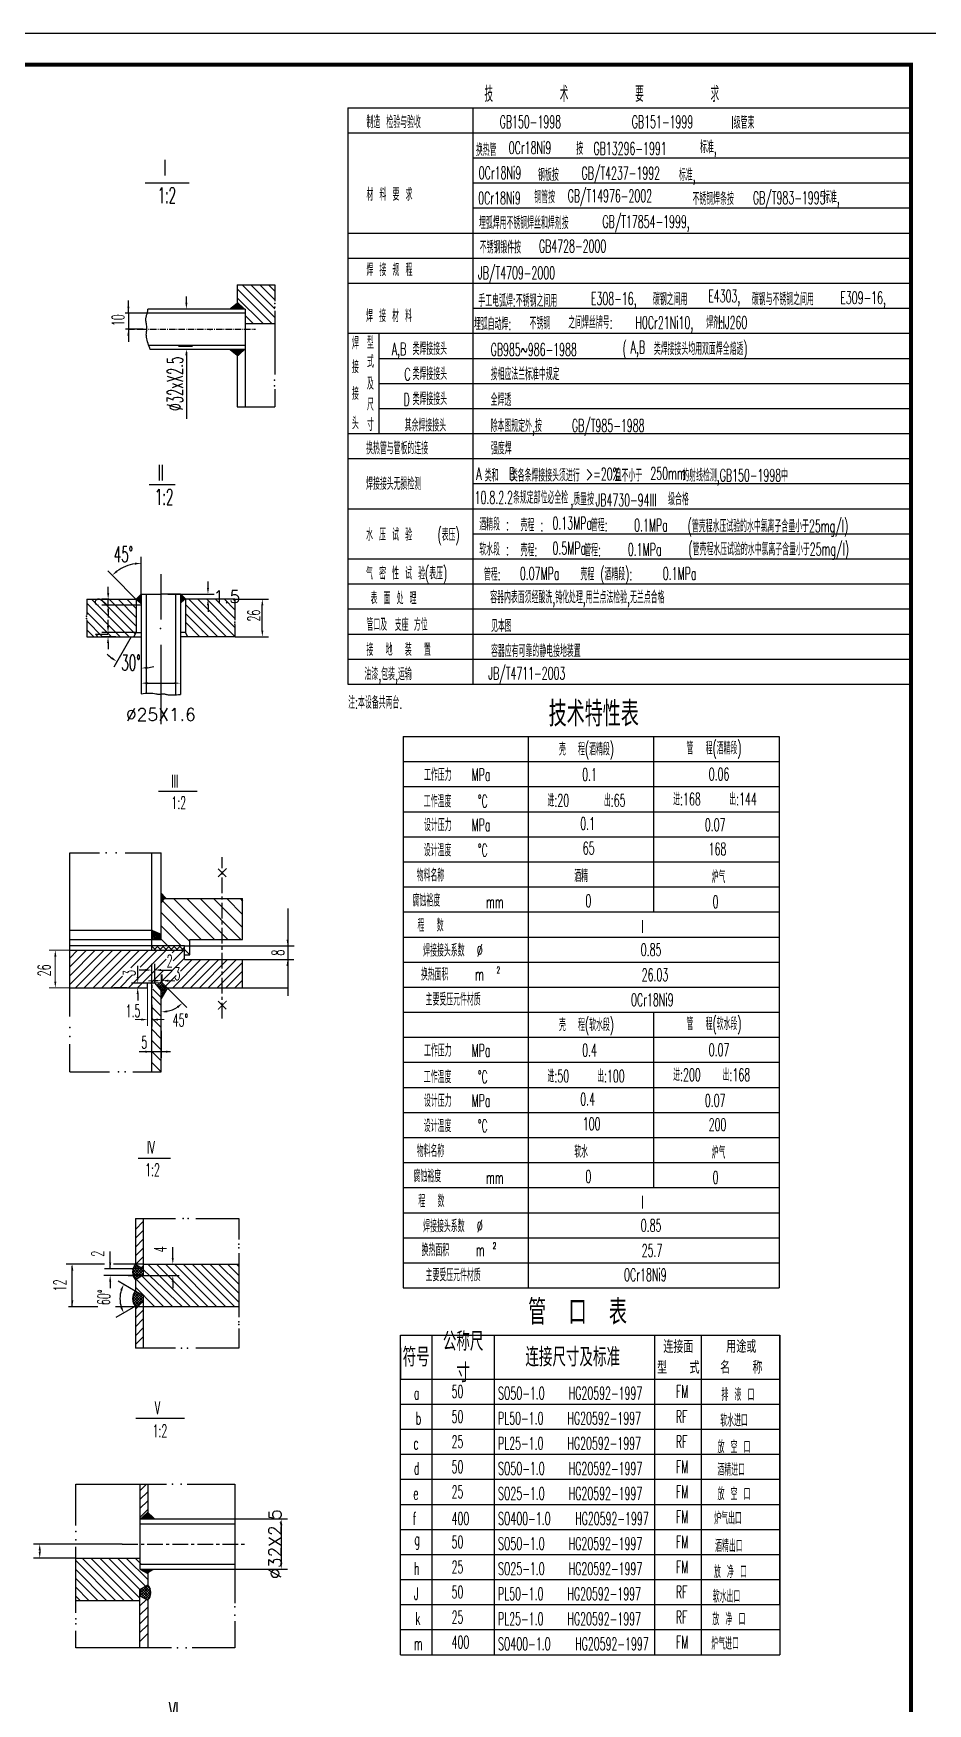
# Model space of a CAD drawing. Header units: millimetres. Extents: x 883 to 5635, y 546 to 4751.
# Drawn here: x 2401 to 3829, y 2085 to 4751 of the extents above; entities that cross this region are included whole.
import ezdxf
from ezdxf.enums import TextEntityAlignment as Align

# ---------------------------------------------------------------- set-up
doc = ezdxf.new("R2010")
doc.units = ezdxf.units.MM
for name, pattern in [('CENTER', [2, 1.25, -0.25, 0.25, -0.25]), ('CENTER1', [0.75, 0.5, -0.1, 0.05, -0.1]), ('DASHDOT-S', [14, 10, -2, 0, -2])]:
    doc.linetypes.add(name, pattern=pattern)
for name, color, linetype in [('1轮廓实线层', 1, 'Continuous'), ('2', 1, 'Continuous'), ('4', 3, 'CENTER'), ('6', 2, 'Continuous'), ('CDR_DIM', 7, 'Continuous'), ('CDR_DWG1', 1, 'Continuous'), ('CDR_TEXT', 7, 'Continuous')]:
    doc.layers.add(name, color=color, linetype=linetype)
doc.styles.get("Standard").update_dxf_attribs({"font": 'txt', "bigfont": 'gbcbig.shx'})

msp = doc.modelspace()

# ---------------------------------------------------------------- linework, layer by layer
at = {"color": 0}
for p, q in [((2903.2, 4632.2), (3803.3, 4632.2)), ((3103.2, 4632.2), (3103.2, 3712.2)), ((2903.2, 4592.2), (3803.3, 4592.2)), ((3103.2, 4552.2), (3803.3, 4552.2)), ((3103.2, 4512.2), (3803.3, 4512.2)), ((3103.2, 4472.2), (3803.3, 4472.2)), ((2903.2, 4432.2), (3803.3, 4432.2)), ((2903.2, 4392.2), (3803.3, 4392.2)), ((2787, 4297.3), (2734.5, 4349.8)), ((2787, 4311.4), (2748.7, 4349.8)), ((2787, 4325.5), (2762.8, 4349.8)), ((2787, 4339.7), (2776.9, 4349.8)), ((2903.2, 4352.2), (3803.3, 4352.2)), ((3103.2, 4352.2), (3803.3, 4352.2)), ((2782.3, 4287.9), (2727, 4343.2)), ((2768.2, 4287.9), (2727, 4329)), ((2752.1, 4287.9), (2739.5, 4300.4)), ((3103.2, 4312.2), (3803.3, 4312.2)), ((3103.2, 4312.2), (3803.3, 4312.2)), ((2903.2, 4272.2), (3803.3, 4272.2)), ((2903.2, 4272.2), (3803.3, 4272.2)), ((2903.2, 4272.2), (3803.3, 4272.2)), ((2903.2, 4272.2), (2953.2, 4272.2)), ((2953.2, 4272.2), (2953.2, 4112.2)), ((2953.2, 4232.2), (3803.3, 4232.2)), ((3103.2, 4232.2), (3803.3, 4232.2)), ((3103.2, 4232.2), (3803.3, 4232.2)), ((2953.2, 4192.2), (3803.3, 4192.2)), ((2953.2, 4152.2), (3803.3, 4152.2)), ((2903.2, 4112.2), (3803.3, 4112.2)), ((2903.2, 4072.2), (3803.3, 4072.2)), ((3103.2, 4032.2), (3803.3, 4032.2)), ((2903.2, 3992.2), (3803.3, 3992.2)), ((3103.2, 3952.2), (3803.3, 3952.2)), ((2903.2, 3912.2), (3803.3, 3912.2)), ((2903.2, 3872.2), (3803.3, 3872.2)), ((2540.1, 3787.8), (2486.5, 3841.4)), ((2554.3, 3787.8), (2494.3, 3847.8)), ((2564.4, 3791.8), (2508.4, 3847.8)), ((2565.7, 3804.7), (2522.5, 3847.8)), ((2565.7, 3818.8), (2536.7, 3847.8)), ((2565.7, 3833), (2550.8, 3847.8)), ((2565.7, 3847.1), (2565, 3847.8)), ((2695.7, 3787.8), (2644.2, 3839.3)), ((2709.8, 3787.8), (2649.8, 3847.8)), ((2723.3, 3788.5), (2664, 3847.8)), ((2723.3, 3802.6), (2678.1, 3847.8)), ((2723.3, 3816.8), (2692.2, 3847.8)), ((2723.3, 3830.9), (2706.4, 3847.8)), ((2723.3, 3845.1), (2720.5, 3847.8)), ((2526, 3787.8), (2486.5, 3827.3)), ((2511.8, 3787.8), (2486.5, 3813.1)), ((2681.5, 3787.8), (2644.2, 3825.2)), ((2903.2, 3832.2), (3803.3, 3832.2)), ((2903.2, 3832.2), (3803.3, 3832.2)), ((2497.7, 3787.8), (2486.5, 3799)), ((2667.4, 3787.8), (2644.2, 3811.1)), ((2903.2, 3792.2), (3803.3, 3792.2)), ((2903.2, 3752.2), (3803.3, 3752.2)), ((2903.2, 3712.2), (3803.3, 3712.2)), ((2605.3, 3368.7), (2669.2, 3304.9)), ((2625.2, 3370), (2690.4, 3304.9)), ((2646.5, 3370), (2711.6, 3304.9)), ((2667.7, 3370), (2732.8, 3304.9)), ((2688.9, 3370), (2735.3, 3323.6)), ((2710.1, 3370), (2735.3, 3344.8)), ((2731.3, 3370), (2735.3, 3366)), ((2605.3, 3347.5), (2651.2, 3301.6)), ((2590.3, 3320.1), (2605.5, 3304.9)), ((2605.3, 3326.3), (2636.6, 3295)), ((2471.9, 3287.5), (2459.5, 3275.1)), ((2486.1, 3287.5), (2459.5, 3261)), ((2500.2, 3287.5), (2459.5, 3246.8)), ((2514.3, 3287.5), (2459.5, 3232.7)), ((2528.5, 3287.5), (2468.5, 3227.5)), ((2542.6, 3287.5), (2482.6, 3227.5)), ((2556.8, 3287.5), (2496.8, 3227.5)), ((2570.9, 3287.5), (2510.9, 3227.5)), ((2613.3, 3287.5), (2553.3, 3227.5)), ((2585, 3287.5), (2556.9, 3259.4)), ((2599.2, 3287.5), (2572.1, 3260.4)), ((2605.3, 3305.1), (2615.4, 3295)), ((2627.5, 3287.5), (2623.1, 3283.2)), ((2641.6, 3287.5), (2624.7, 3270.6)), ((2642.8, 3288.8), (2651.2, 3280.4)), ((2613.2, 3273.3), (2567.5, 3227.5)), ((2609.2, 3255.1), (2588.6, 3234.5)), ((2642.8, 3274.6), (2602.6, 3234.4)), ((2669, 3272.5), (2624, 3227.5)), ((2642.8, 3274.6), (2631.7, 3263.5)), ((2654.9, 3272.5), (2636.3, 3254)), ((2683.2, 3272.5), (2638.2, 3227.5)), ((2697.3, 3272.5), (2652.3, 3227.5)), ((2711.5, 3272.5), (2666.5, 3227.5)), ((2725.6, 3272.5), (2680.6, 3227.5)), ((2735.3, 3268.1), (2694.8, 3227.5)), ((2735.3, 3254), (2708.9, 3227.5)), ((2543.5, 3246), (2525, 3227.5)), ((2559.7, 3248), (2539.2, 3227.5)), ((2601, 3233.9), (2598.3, 3231.2)), ((2599.1, 3232.6), (2611.3, 3220.4)), ((2601.3, 3234), (2612.6, 3222.6)), ((2608.3, 3234), (2601.6, 3227.3)), ((2610, 3232.3), (2603.2, 3225.4)), ((2603.8, 3234.9), (2614, 3224.8)), ((2611.8, 3230.5), (2604.8, 3223.5)), ((2613.6, 3228.7), (2605.3, 3220.5)), ((2615.2, 3226.9), (2605.3, 3217)), ((2606, 3235.3), (2605.9, 3235.2)), ((2607, 3235.3), (2615.3, 3227)), ((2629.5, 3247.1), (2609.9, 3227.5)), ((2735.3, 3239.8), (2723, 3227.5)), ((2592.3, 3225.2), (2605, 3212.5)), ((2597.8, 3219.7), (2605.9, 3211.7)), ((2605.3, 3222.8), (2609.9, 3218.2)), ((2605.3, 3219.3), (2608.6, 3216.1)), ((2609.6, 3217.7), (2605.3, 3213.4)), ((2605.3, 3215.8), (2606.8, 3214.3)), ((2651.6, 2718.9), (2584.1, 2786.4)), ((2665.7, 2718.9), (2598.2, 2786.4)), ((2679.9, 2718.9), (2612.4, 2786.4)), ((2694, 2718.9), (2626.5, 2786.4)), ((2708.1, 2718.9), (2640.6, 2786.4)), ((2722.3, 2718.9), (2654.8, 2786.4)), ((2729.2, 2726), (2668.9, 2786.4)), ((2729.2, 2740.2), (2683.1, 2786.4)), ((2729.2, 2754.3), (2697.2, 2786.4)), ((2729.2, 2768.5), (2711.4, 2786.4)), ((2729.2, 2782.6), (2725.5, 2786.4)), ((2564.1, 2743.6), (2537, 2759.3)), ((2595, 2718.9), (2564.2, 2749.7)), ((2609.2, 2718.9), (2565.6, 2762.4)), ((2623.3, 2718.9), (2574.5, 2767.6)), ((2568, 2721.3), (2533.3, 2701.3)), ((2571.4, 2424.7), (2581.8, 2435.2)), ((2571.4, 2410.6), (2583.9, 2423.1)), ((2571.4, 2396.4), (2583.9, 2408.9)), ((2571.4, 2382.3), (2583.9, 2394.8)), ((2583.1, 2379.8), (2583.9, 2380.6)), ((2532.4, 2249.8), (2469, 2313.3)), ((2518.3, 2249.8), (2469, 2299.1)), ((2546.6, 2249.8), (2479.1, 2317.3)), ((2560.7, 2249.8), (2493.2, 2317.3)), ((2571.4, 2253.3), (2507.3, 2317.3)), ((2574.8, 2264), (2521.5, 2317.3)), ((2581.9, 2271), (2535.6, 2317.3)), ((2583.9, 2283.2), (2549.8, 2317.3)), ((2573.4, 2307.8), (2563.9, 2317.3)), ((2504.1, 2249.8), (2469, 2285)), ((2490, 2249.8), (2469, 2270.8)), ((2475.9, 2249.8), (2469, 2256.7)), ((2571.4, 2240.9), (2581.8, 2251.3)), ((2571.4, 2226.7), (2583.9, 2239.2)), ((2571.4, 2212.6), (2583.9, 2225.1)), ((2571.4, 2198.4), (2583.9, 2210.9)), ((2571.4, 2184.3), (2583.9, 2196.8))]:
    msp.add_line(p, q, dxfattribs=at)
for p, q in [((2579.8, 4512.6), (2649.9, 4512.6)), ((2727, 4349.8), (2787, 4349.8)), ((2787, 4349.8), (2787, 4323.3)), ((2787, 4308), (2787, 4206.6)), ((2787, 4183), (2787, 4154.9)), ((2727, 4154.9), (2787, 4154.9)), ((2586.1, 4031.1), (2628, 4031.1)), ((2520.8, 3857.8), (2520.8, 3867.8)), ((2564.7, 3848.6), (2529.3, 3883.9)), ((2680.2, 3865.8), (2680.2, 3875.8)), ((2486.5, 3847.8), (2486.5, 3822.7)), ((2521.8, 3847.8), (2510.8, 3847.8)), ((2616, 3855.8), (2690.2, 3855.8)), ((2681.2, 3847.8), (2670.2, 3847.8)), ((2723.3, 3847.8), (2723.3, 3814.5)), ((2486.5, 3814.6), (2486.5, 3787.8)), ((2573, 3838.4), (2510.8, 3838.4)), ((2520.6, 3804.8), (2520.6, 3814.8)), ((2520.8, 3828.4), (2520.8, 3818.4)), ((2680.2, 3837.8), (2680.2, 3827.8)), ((2565.7, 3794.8), (2510.6, 3794.8)), ((2533, 3787.8), (2510.6, 3787.8)), ((2723.3, 3806.4), (2723.3, 3787.8)), ((2520.6, 3777.8), (2520.6, 3767.8)), ((2573.7, 3728.5), (2573.7, 3703.8)), ((2583.7, 3713.8), (2626.2, 3713.8)), ((2636.2, 3723.9), (2636.2, 3703.8)), ((2573.7, 3696.9), (2579.8, 3697.6)), ((2579.8, 3697.6), (2584.8, 3698)), ((2584.8, 3698), (2588.9, 3698)), ((2588.9, 3698), (2592.1, 3697.8)), ((2592.1, 3697.8), (2594.7, 3697.4)), ((2594.7, 3697.4), (2596.8, 3697)), ((2596.8, 3697), (2598.4, 3696.5)), ((2598.4, 3696.5), (2599.8, 3696.2)), ((2599.8, 3696.2), (2601.1, 3696)), ((2601.1, 3696), (2602.4, 3696)), ((2602.4, 3696), (2603.5, 3696.1)), ((2603.5, 3696.1), (2604.6, 3696.3)), ((2604.6, 3696.3), (2605.7, 3696.5)), ((2605.7, 3696.5), (2606.7, 3696.6)), ((2606.7, 3696.6), (2607.7, 3696.8)), ((2607.7, 3696.8), (2608.7, 3696.8)), ((2608.7, 3696.8), (2609.7, 3696.8)), ((2609.7, 3696.8), (2610.7, 3696.6)), ((2610.7, 3696.6), (2611.7, 3696.4)), ((2611.7, 3696.4), (2612.8, 3696.1)), ((2612.8, 3696.1), (2614, 3695.9)), ((2614, 3695.9), (2615.2, 3695.6)), ((2615.2, 3695.6), (2616.5, 3695.4)), ((2616.5, 3695.4), (2617.9, 3695.2)), ((2617.9, 3695.2), (2619.5, 3695.1)), ((2619.5, 3695.1), (2621.2, 3695.1)), ((2621.2, 3695.1), (2623, 3695.1)), ((2623, 3695.1), (2625.1, 3695.2)), ((2625.1, 3695.2), (2627.4, 3695.3)), ((2627.4, 3695.3), (2630, 3695.4)), ((2630, 3695.4), (2632.9, 3695.5)), ((2632.9, 3695.5), (2636.2, 3695.5)), ((3192, 3188.6), (3192, 3628.6)), ((3392, 3348.6), (3392, 3628.6)), ((2992, 3588.6), (3592, 3588.6)), ((2992, 3548.6), (3592, 3548.6)), ((2601, 3541.4), (2663, 3541.4)), ((2992, 3508.6), (3592, 3508.6)), ((2992, 3468.6), (3592, 3468.6)), ((2459.5, 3182), (2459.5, 3442.8)), ((2459.5, 3442.8), (2507.1, 3442.8)), ((2547.8, 3442.8), (2605.3, 3442.8)), ((2992, 3428.6), (3592, 3428.6)), ((2992, 3388.6), (3592, 3388.6)), ((2992, 3348.6), (3592, 3348.6)), ((2992, 3308.6), (3592, 3308.6)), ((2590.3, 3292.8), (2592.6, 3295)), ((2596.7, 3287.5), (2590.3, 3293.9)), ((2593.9, 3287.5), (2601.4, 3295)), ((2605.6, 3287.5), (2598.1, 3295)), ((2602.8, 3287.5), (2610.3, 3295)), ((2614.4, 3287.5), (2606.9, 3295)), ((2611.6, 3287.5), (2619.1, 3295)), ((2623.2, 3287.5), (2615.7, 3295)), ((2620.4, 3287.5), (2627.9, 3295)), ((2632.1, 3287.5), (2624.6, 3295)), ((2629.3, 3287.5), (2636.8, 3295)), ((2640.9, 3287.5), (2633.4, 3295)), ((2638.1, 3287.5), (2642.8, 3292.3)), ((2642.8, 3294.5), (2642.3, 3295)), ((2992, 3268.6), (3592, 3268.6)), ((2992, 3228.6), (3592, 3228.6)), ((2605.3, 3199.4), (2590.3, 3214.4)), ((2590.3, 3200.2), (2590.3, 3166)), ((2605.3, 3181.7), (2590.3, 3196.7)), ((2605.3, 3164), (2590.3, 3179)), ((2992, 3188.6), (3592, 3188.6)), ((2992, 3188.6), (3592, 3188.6)), ((3192, 2748.6), (3192, 3188.6)), ((3392, 2908.6), (3392, 3188.6)), ((2605.3, 3146.3), (2590.3, 3161.3)), ((2992, 3148.6), (3592, 3148.6)), ((2459.5, 3093.4), (2459.5, 3137.7)), ((2605.3, 3128.7), (2590.3, 3143.7)), ((2590.8, 3125.6), (2590.3, 3126)), ((2605.3, 3111), (2590.8, 3125.6)), ((2459.5, 3093.4), (2523, 3093.4)), ((2560.2, 3093.4), (2605.3, 3093.4)), ((2605.2, 3093.4), (2590.3, 3108.3)), ((2992, 3108.6), (3592, 3108.6)), ((2992, 3068.6), (3592, 3068.6)), ((2992, 3028.6), (3592, 3028.6)), ((2992, 2988.6), (3592, 2988.6)), ((2568.8, 2955.4), (2620.4, 2955.4)), ((2992, 2948.6), (3592, 2948.6)), ((2992, 2908.6), (3592, 2908.6)), ((2564.2, 2859.3), (2628.2, 2859.3)), ((2660.8, 2859.3), (2729.2, 2859.3)), ((2729.2, 2859.3), (2729.2, 2825.6)), ((2992, 2868.6), (3592, 2868.6)), ((2992, 2828.6), (3592, 2828.6)), ((2729.2, 2804), (2729.2, 2701.8)), ((2576.7, 2778.8), (2514.8, 2778.8)), ((2576.3, 2780.7), (2576.6, 2768.4)), ((2577, 2777.2), (2638.9, 2718.9)), ((2992, 2788.6), (3592, 2788.6)), ((2576.6, 2736.4), (2576.6, 2724.1)), ((2729.2, 2683.8), (2729.2, 2652.6)), ((2628.2, 2652.6), (2564.2, 2652.6)), ((2729.2, 2652.6), (2660.8, 2652.6)), ((2564.8, 2540.4), (2642.9, 2540.4)), ((2469, 2369.6), (2469, 2435.2)), ((2469, 2435.2), (2614, 2435.2)), ((2646.7, 2435.2), (2723.3, 2435.2)), ((2723.3, 2435.2), (2723.3, 2245.2)), ((2685, 2379.8), (2807.1, 2379.8)), ((2797.1, 2369.8), (2797.1, 2309.8)), ((2543.3, 2339.8), (2401.6, 2339.8)), ((2411.6, 2329.8), (2411.6, 2327.3)), ((2469, 2230.1), (2469, 2335.3)), ((2468.9, 2317.3), (2401.6, 2317.3)), ((2685, 2299.8), (2807.1, 2299.8)), ((2570.6, 2266.4), (2583.9, 2274.5)), ((2572, 2267.3), (2572, 2256.7)), ((2723.3, 2216.4), (2723.3, 2174)), ((2469, 2174), (2469, 2201.4)), ((2622.1, 2174), (2469, 2174)), ((2723.3, 2174), (2654.9, 2174))]:
    msp.add_line(p, q)
at = {"color": 0, "linetype": 'ByBlock'}
for p, q in [((2553.1, 4304.4), (2553.1, 4324.8)), ((2645.7, 4321.1), (2645.7, 4331.1)), ((2597, 4304.4), (2547.8, 4304.4)), ((2553.1, 4304.4), (2553.1, 4258.6)), ((2576.6, 4278.6), (2548.3, 4278.6)), ((2633.3, 4251.9), (2655.7, 4251.9)), ((2645.7, 4241.9), (2645.7, 4231.9)), ((2645.7, 4231.9), (2645.7, 4135.6)), ((2529.3, 3884), (2520.2, 3893)), ((2573.7, 3855.9), (2573.7, 3915.2)), ((2723.4, 3847.8), (2776.9, 3847.8)), ((2766.9, 3797.8), (2766.9, 3837.8)), ((2557.7, 3787.8), (2529.9, 3739.5)), ((2723.4, 3787.8), (2776.9, 3787.8)), ((2807.4, 3354), (2807.4, 3305)), ((2807.4, 3304.9), (2807.4, 3215)), ((2568, 3255), (2568, 3262.5)), ((2568, 3245), (2568, 3255)), ((2580.3, 3255.9), (2570.3, 3255.9)), ((2590.3, 3199.9), (2590.3, 3265.9)), ((2595.3, 3235.4), (2595.3, 3265.9)), ((2605.3, 3255.9), (2615.3, 3255.9)), ((2615.3, 3255.9), (2622.8, 3255.9)), ((2735.3, 3272.5), (2817.2, 3272.5)), ((2752.9, 3272.5), (2817.4, 3272.5)), ((2550.9, 3227.5), (2530.1, 3227.5)), ((2586.8, 3235), (2558, 3235)), ((2564.7, 3227.5), (2578, 3227.5)), ((2568, 3217.5), (2568, 3207.5)), ((2605.3, 3158.9), (2605.3, 3115.6)), ((2620.3, 3125.6), (2570.3, 3125.6)), ((2524, 2799.5), (2524, 2806.9)), ((2524, 2778.9), (2524, 2799.5)), ((2624, 2806.4), (2624, 2813.8)), ((2624, 2796.4), (2624, 2806.4)), ((2515.2, 2786.3), (2453.5, 2786.3)), ((2463.5, 2718.6), (2463.5, 2783.8)), ((2576.6, 2786.3), (2529.2, 2786.3)), ((2593.6, 2786.4), (2634, 2786.4)), ((2576.8, 2768.4), (2514, 2768.4)), ((2524, 2758.4), (2524, 2748.4)), ((2552.9, 2768.4), (2634, 2768.4)), ((2624, 2758.4), (2624, 2748.4)), ((2504.5, 2718.6), (2457.3, 2718.6)), ((2580.4, 2718.6), (2532.3, 2718.6))]:
    msp.add_line(p, q, dxfattribs=at)
at = {"lineweight": 0}
for p, q in [((2486, 3287.5), (2426.4, 3287.5)), ((2436.4, 3277.5), (2436.4, 3237.5)), ((2486, 3227.5), (2426.4, 3227.5)), ((2583.8, 3227.5), (2583.8, 3166.8)), ((2595.3, 3238.9), (2585.3, 3238.9)), ((2590.3, 3227.5), (2590.3, 3166.8)), ((2605.3, 3199.4), (2605.3, 3248.9)), ((2607, 3235.4), (2607, 3248.9)), ((2617, 3238.9), (2627, 3238.9)), ((2573.8, 3176.8), (2563.8, 3176.8)), ((2600.3, 3176.8), (2610.3, 3176.8))]:
    msp.add_line(p, q, dxfattribs=at)
at = {"lineweight": -3}
for p, q in [((2642.8, 3294.5), (2817.8, 3294.5)), ((2614.8, 3227.5), (2646.4, 3195.9))]:
    msp.add_line(p, q, dxfattribs=at)
at = {"color": 0, "lineweight": 0}
for p, q in [((2564.2, 2842), (2576.7, 2854.5)), ((2564.2, 2827.9), (2576.7, 2840.4)), ((2564.2, 2813.7), (2576.7, 2826.2)), ((2564.2, 2799.6), (2576.7, 2812.1)), ((2559.7, 2772.5), (2570, 2782.7)), ((2569.2, 2764.5), (2559.7, 2774)), ((2559.9, 2777), (2567.3, 2784.3)), ((2571.8, 2766.1), (2560.1, 2777.8)), ((2560.3, 2768.9), (2572.6, 2781.2)), ((2574.5, 2767.6), (2561.1, 2781)), ((2561.5, 2765.8), (2576.3, 2780.6)), ((2562.5, 2783.8), (2564.6, 2785.8)), ((2576.6, 2769.8), (2562.6, 2783.8)), ((2563.1, 2763.1), (2576.4, 2776.5)), ((2564.6, 2785.8), (2576.7, 2798)), ((2576.5, 2774.2), (2565.1, 2785.6)), ((2573.5, 2780.7), (2576.7, 2783.8)), ((2576.3, 2778.5), (2575.1, 2779.8)), ((2566.5, 2762.9), (2560.3, 2769.1)), ((2568.1, 2763.9), (2576.5, 2772.3)), ((2569.2, 2722), (2559.7, 2731.5)), ((2559.8, 2730.1), (2569.9, 2740.3)), ((2560, 2734.6), (2567.2, 2741.8)), ((2571.9, 2723.6), (2560.1, 2735.3)), ((2566.5, 2720.5), (2560.3, 2726.7)), ((2560.4, 2726.5), (2572.6, 2738.7)), ((2574.6, 2725.1), (2561.1, 2738.6)), ((2561.5, 2723.4), (2575.3, 2737.2)), ((2576.6, 2727.3), (2562.6, 2741.4)), ((2562.7, 2741.5), (2564.5, 2743.4)), ((2563, 2720.7), (2576.6, 2734.3)), ((2564.2, 2714.7), (2576.7, 2727.2)), ((2576.6, 2731.6), (2565.2, 2743)), ((2567.9, 2721.3), (2576.6, 2730)), ((2576.6, 2735.8), (2575.3, 2737.2)), ((2564.2, 2700.6), (2576.7, 2713.1)), ((2564.2, 2686.5), (2576.7, 2699)), ((2564.2, 2672.3), (2576.7, 2684.8)), ((2564.2, 2658.2), (2576.7, 2670.7)), ((2586.1, 2252.7), (2571.7, 2267.1)), ((2572, 2261.2), (2584.6, 2273.8)), ((2572, 2257), (2586.4, 2271.4)), ((2572, 2265.5), (2576.6, 2270.1)), ((2587.6, 2255.5), (2574.4, 2268.7)), ((2574.7, 2255.4), (2587.9, 2268.6)), ((2588.7, 2258.7), (2577, 2270.3)), ((2589.1, 2262.5), (2579.6, 2271.9)), ((2588.2, 2267.6), (2582.3, 2273.5)), ((2584.2, 2250.4), (2572, 2262.6)), ((2575.2, 2255.1), (2572, 2258.4)), ((2577.4, 2253.9), (2588.8, 2265.3)), ((2580, 2252.3), (2589, 2261.3)), ((2582.7, 2250.8), (2587.8, 2255.8))]:
    msp.add_line(p, q, dxfattribs=at)
at = {"const_width": 1.6}
for points in [[(2696.2, 3404.5), (2710, 3418.2)], [(2696.4, 3417.5), (2709.3, 3404.6)], [(2696.2, 3193.1), (2710, 3206.9)], [(2696.4, 3206.2), (2709.3, 3193.3)]]:
    msp.add_lwpolyline(points, dxfattribs=at)
at = {"color": 0, "linetype": 'ByBlock'}
for centre, radius, start, end in [((2573.7, 3839.6), 65.6, 98.7409, 126.2591), ((2573.7, 3815.4), 77.6, 225.2156, 232.6078), ((2573.7, 3815.4), 77.6, 277.3922, 284.7844)]:
    msp.add_arc(centre, radius, start, end, dxfattribs=at)
at = {"lineweight": -3}
msp.add_arc((2605.3, 3237), 48, 281.9466, 303.0534, dxfattribs=at)
at = {"color": 0}
msp.add_arc((2585.4, 2731.4), 45.8, 162.5351, 197.4649, dxfattribs=at)
for p in [(2787, 4319.6), (2787, 4313.9), (2683.5, 4278.3), (2786.5, 4197.5), (2786.5, 4188.5), (2486.2, 3820.6), (2486.2, 3817), (2604.1, 3801.1), (2723, 3811.1), (2723, 3808.2), (2517.7, 3442.8), (2533.7, 3442.8), (2459.5, 3164.3), (2459.5, 3150), (2537.2, 3093.4), (2547.8, 3093.4), (2640.3, 2859.3), (2648.7, 2859.3), (2729.2, 2818.4), (2729.2, 2812.4), (2729.2, 2694.6), (2729.2, 2689.9), (2637.8, 2652.6), (2647.4, 2652.6), (2623.6, 2435.2), (2637.1, 2435.2), (2469, 2359.9), (2469, 2346.3), (2723.3, 2239.7), (2469, 2220.5), (2723.3, 2226), (2469, 2212.3), (2631.7, 2174), (2645.3, 2174)]:
    msp.add_point(p)
at = {"color": 0, "linetype": 'ByBlock'}
for points in [[(2644, 4321.1), (2647.4, 4321.1), (2645.7, 4311.1)], [(2551.4, 4314.8), (2554.8, 4314.8), (2553.1, 4304.8)], [(2551.4, 4268.6), (2554.8, 4268.6), (2553.1, 4278.6)], [(2644, 4236.8), (2647.4, 4236.8), (2645.7, 4246.8)], [(2535.9, 3891.2), (2533.8, 3893.8), (2527.3, 3886)], [(2563.6, 3906.1), (2563.8, 3902.8), (2573.7, 3905.2)], [(2765.3, 3837.8), (2768.6, 3837.8), (2766.9, 3847.8)], [(2765.3, 3797.8), (2768.6, 3797.8), (2766.9, 3787.8)], [(2527.5, 3755.1), (2525.6, 3752.4), (2534.9, 3748.2)], [(2583.8, 3736.8), (2583.5, 3740.1), (2573.7, 3737.8)], [(2805.7, 3304.5), (2809.1, 3304.5), (2807.4, 3294.5)], [(2580.3, 3257.6), (2580.3, 3254.2), (2590.3, 3255.9)], [(2605.3, 3257.6), (2605.3, 3254.2), (2595.3, 3255.9)], [(2805.5, 3262.5), (2808.9, 3262.5), (2807.2, 3272.5)], [(2566.3, 3245), (2569.6, 3245), (2568, 3235)], [(2566.3, 3217.5), (2569.6, 3217.5), (2568, 3227.5)], [(2580.3, 3127.2), (2580.3, 3123.9), (2590.3, 3125.6)], [(2615.3, 3127.2), (2615.3, 3123.9), (2605.3, 3125.6)], [(2461.9, 2776.3), (2465.2, 2776.3), (2463.5, 2786.3)], [(2522.3, 2788.9), (2525.7, 2788.9), (2524, 2778.9)], [(2622.3, 2796.4), (2625.6, 2796.4), (2624, 2786.4)], [(2522.3, 2758.4), (2525.7, 2758.4), (2524, 2768.4)], [(2622.3, 2758.4), (2625.6, 2758.4), (2624, 2768.4)], [(2461.9, 2728.6), (2465.2, 2728.6), (2463.5, 2718.6)]]:
    msp.add_solid(points, dxfattribs=at)
for points in [[(2739.4, 4311.3), (2727.6, 4322.2), (2713.9, 4311.3)], [(2739.4, 4245.9), (2727.6, 4235), (2713.9, 4245.9)], [(2564.7, 3848.6), (2573.6, 3857.4), (2573.7, 3847.8)], [(2565.1, 3846.8), (2573.1, 3839.5), (2573.1, 3846.7)], [(2644.2, 3847.3), (2635.9, 3847.3), (2636, 3840.1)], [(2645.2, 3848.6), (2636.3, 3857.4), (2636.2, 3847.8)], [(2614.3, 3370.2), (2605.4, 3370.2), (2605.6, 3380)], [(2605.6, 3361.7), (2605.4, 3370.2), (2612.7, 3371.1)], [(2590.6, 3305.6), (2589.9, 3320.6), (2605.2, 3314.1)], [(2605.2, 3314.1), (2605.8, 3305.6), (2590.3, 3305.2)], [(2570.2, 2379.1), (2583.9, 2391.5), (2597.4, 2379.1)], [(2571.3, 2299.5), (2583.9, 2292.6), (2594.2, 2299)]]:
    msp.add_solid(points)
at = {"lineweight": 0}
for points in [[(2678.5, 3865.8), (2681.8, 3865.8), (2680.2, 3855.8)], [(2519.1, 3857.8), (2522.5, 3857.8), (2520.8, 3847.8)], [(2678.5, 3837.8), (2681.8, 3837.8), (2680.2, 3847.8)], [(2519.1, 3828.4), (2522.5, 3828.4), (2520.8, 3838.4)], [(2518.9, 3804.8), (2522.3, 3804.8), (2520.6, 3794.8)], [(2518.9, 3777.8), (2522.3, 3777.8), (2520.6, 3787.8)], [(2583.7, 3715.4), (2583.7, 3712.1), (2573.7, 3713.8)], [(2626.2, 3715.4), (2626.2, 3712.1), (2636.2, 3713.8)], [(2434.8, 3277.5), (2438.1, 3277.5), (2436.4, 3287.5)], [(2434.8, 3237.5), (2438.1, 3237.5), (2436.4, 3227.5)], [(2595.3, 3240.6), (2595.3, 3237.2), (2605.3, 3238.9)], [(2617, 3240.6), (2617, 3237.2), (2607, 3238.9)], [(2573.8, 3178.5), (2573.8, 3175.2), (2583.8, 3176.8)], [(2600.3, 3178.5), (2600.3, 3175.2), (2590.3, 3176.8)], [(2795.5, 2369.8), (2798.8, 2369.8), (2797.1, 2379.8)], [(2409.9, 2329.8), (2413.2, 2329.8), (2411.6, 2339.8)], [(2409.9, 2327.3), (2413.2, 2327.3), (2411.6, 2317.3)], [(2795.5, 2309.8), (2798.8, 2309.8), (2797.1, 2299.8)]]:
    msp.add_solid(points, dxfattribs=at)
at = {"lineweight": -3}
for points in [[(2630.5, 3198), (2632.6, 3195.4), (2639.3, 3203)], [(2615.5, 3188.3), (2615.1, 3191.6), (2605.3, 3188.9)]]:
    msp.add_solid(points, dxfattribs=at)
at = {"color": 0}
for points in [[(2540.1, 2745.8), (2543.2, 2744.4), (2545.7, 2754.3)], [(2567.1, 2722.8), (2568.8, 2719.9), (2576.6, 2726.3)], [(2543.2, 2718.3), (2540.1, 2716.9), (2545.7, 2708.5)]]:
    msp.add_solid(points, dxfattribs=at)
at = {"layer": '1轮廓实线层'}
for p, q in [((2903.2, 4632.2), (2903.2, 3712.2)), ((2727, 4349.8), (2727, 4318.6)), ((2727, 4329), (2727, 4310.6)), ((2581, 4295), (2581.1, 4296.3)), ((2581, 4293.7), (2581, 4295)), ((2581.1, 4292.2), (2581, 4293.7)), ((2581.1, 4296.3), (2581.3, 4297.5)), ((2581.3, 4290.6), (2581.1, 4292.2)), ((2581.3, 4297.5), (2581.5, 4298.6)), ((2581.5, 4298.6), (2581.9, 4299.8)), ((2581.9, 4299.8), (2582.2, 4300.9)), ((2582.2, 4300.9), (2582.6, 4302.1)), ((2582.6, 4302.1), (2582.9, 4303.4)), ((2582.9, 4303.4), (2583.3, 4304.7)), ((2739.5, 4304.4), (2583.2, 4304.4)), ((2583.3, 4304.7), (2583.6, 4306.2)), ((2583.6, 4306.2), (2583.9, 4307.7)), ((2583.9, 4307.7), (2584.1, 4309.2)), ((2584.1, 4309.2), (2584.3, 4310.6)), ((2739.5, 4310.6), (2584.3, 4310.6)), ((2739.5, 4310.6), (2739.5, 4154.9)), ((2581.6, 4289), (2581.3, 4290.6)), ((2581.9, 4287.2), (2581.6, 4289)), ((2581.7, 4270), (2581.8, 4271.8)), ((2581.8, 4268), (2581.7, 4270)), ((2581.8, 4271.8), (2582, 4273.6)), ((2582, 4265.8), (2581.8, 4268)), ((2582.2, 4285.5), (2581.9, 4287.2)), ((2582, 4273.6), (2582.2, 4275.3)), ((2582.4, 4263.5), (2582, 4265.8)), ((2582.4, 4283.7), (2582.2, 4285.5)), ((2582.2, 4275.3), (2582.4, 4276.9)), ((2582.6, 4282), (2582.4, 4283.7)), ((2582.4, 4276.9), (2582.6, 4278.6)), ((2582.6, 4280.2), (2582.6, 4282)), ((2582.6, 4278.6), (2582.6, 4280.2)), ((2739.5, 4287.9), (2787, 4287.9)), ((2583, 4261.1), (2582.4, 4263.5)), ((2583.7, 4258.5), (2583, 4261.1)), ((2584.5, 4256), (2583.7, 4258.5)), ((2585.4, 4253.5), (2584.5, 4256)), ((2586.3, 4251), (2585.4, 4253.5)), ((2739.5, 4252.8), (2585.7, 4252.8)), ((2587.2, 4248.7), (2586.3, 4251)), ((2588.1, 4246.6), (2587.2, 4248.7)), ((2739.5, 4246.6), (2588.1, 4246.6)), ((2727, 4246.6), (2727, 4154.9)), ((2486.5, 3847.8), (2573.7, 3847.8)), ((2565.7, 3847.8), (2573.7, 3855.8)), ((2565.7, 3847.8), (2565.7, 3794.8)), ((2573.7, 3855.8), (2604.9, 3855.8)), ((2573.7, 3855.8), (2573.7, 3696.9)), ((2581.7, 3855.8), (2581.7, 3697.8)), ((2636.2, 3855.8), (2604.9, 3855.8)), ((2628.2, 3855.8), (2628.2, 3695.3)), ((2636.2, 3855.8), (2636.2, 3695.5)), ((2644.2, 3847.8), (2636.2, 3855.8)), ((2723.3, 3847.8), (2636.2, 3847.8)), ((2644.2, 3847.8), (2644.2, 3794.8)), ((2486.5, 3787.8), (2573.7, 3787.8)), ((2561.7, 3787.8), (2565.7, 3794.8)), ((2565.7, 3794.8), (2573.7, 3794.8)), ((2644.2, 3794.8), (2636.2, 3794.8)), ((2723.3, 3787.8), (2636.2, 3787.8)), ((2648.2, 3787.8), (2644.1, 3794.8)), ((2992, 3628.6), (2992, 3188.6)), ((2992, 3628.6), (3592, 3628.6)), ((2992, 3628.6), (3292, 3628.6)), ((3592, 3628.6), (3592, 3188.6)), ((2590.3, 3287.5), (2590.3, 3442.8)), ((2605.3, 3304.9), (2605.3, 3442.8)), ((2605.3, 3370), (2735.3, 3370)), ((2735.3, 3304.9), (2735.3, 3370)), ((2459.5, 3319.7), (2590.3, 3319.7)), ((2459.5, 3304.7), (2590.3, 3304.7)), ((2459.5, 3295), (2642.8, 3295)), ((2459.5, 3287.5), (2642.8, 3287.5)), ((2590.3, 3304.9), (2605.3, 3304.9)), ((2642.8, 3272.5), (2642.8, 3295)), ((2642.8, 3294.5), (2642.8, 3295)), ((2642.8, 3280), (2651.2, 3280)), ((2651.2, 3304.9), (2735.3, 3304.9)), ((2651.2, 3280), (2651.2, 3304.9)), ((2642.8, 3272.5), (2735.3, 3272.5)), ((2735.3, 3227.5), (2735.3, 3272.5)), ((2459.5, 3227.5), (2583.8, 3227.5)), ((2583.8, 3227.5), (2583.8, 3235.4)), ((2583.8, 3235.4), (2595.3, 3235.4)), ((2590.3, 3231.5), (2590.3, 3227.5)), ((2590.3, 3093.4), (2590.3, 3227.5)), ((2594.8, 3235.4), (2605.3, 3222.9)), ((2615.7, 3227.5), (2605.3, 3210.6)), ((2614.8, 3227.5), (2807.4, 3227.5)), ((2605.3, 3093.4), (2605.3, 3222.8)), ((2992, 3188.6), (2992, 2748.6)), ((3592, 3188.6), (3592, 2748.6)), ((2564.2, 2859.3), (2564.2, 2786.1)), ((2576.7, 2859.3), (2576.7, 2768.9)), ((2576.7, 2778.9), (2564.2, 2786.1)), ((2576.7, 2786.4), (2729.2, 2786.4)), ((2576.7, 2768.9), (2564.2, 2761.6)), ((2564.2, 2761.6), (2564.2, 2743.6)), ((2992, 2748.6), (3592, 2748.6)), ((2576.7, 2736.4), (2564.2, 2743.6)), ((2576.7, 2726.4), (2564.2, 2719.1)), ((2564.2, 2719.1), (2564.2, 2652.6)), ((2576.7, 2736.4), (2576.7, 2652.6)), ((2576.7, 2718.9), (2729.2, 2718.9)), ((2987.5, 2163.1), (2987.5, 2673.1)), ((2987.5, 2673.1), (3593.2, 2673.1)), ((3593.2, 2673.1), (3593.2, 2163.1)), ((3593.2, 2243.1), (3593.2, 2673.1)), ((2571.4, 2435.2), (2571.4, 2299.8)), ((2583.9, 2435.2), (2583.9, 2379.8)), ((2571.4, 2379.8), (2723.3, 2379.8)), ((2571.4, 2371.8), (2723.3, 2371.8)), ((2469, 2317.3), (2571.4, 2317.3)), ((2571.4, 2307.8), (2723.3, 2307.8)), ((2571.4, 2299.8), (2723.3, 2299.8)), ((2571.4, 2299.8), (2583.9, 2292.6)), ((2583.9, 2299.8), (2583.9, 2274.5)), ((2571.4, 2267.3), (2583.9, 2274.5)), ((2571.4, 2174), (2571.4, 2267.3)), ((2469, 2249.8), (2571.4, 2249.8)), ((2571.4, 2257.3), (2583.9, 2250.1)), ((2583.9, 2250.1), (2583.9, 2174)), ((2987.5, 2163.1), (3593.2, 2163.1))]:
    msp.add_line(p, q, dxfattribs=at)
at = {"layer": '1轮廓实线层', "lineweight": 0}
for p, q in [((2595.3, 3235.4), (2602.7, 3235.4)), ((2602.7, 3235.4), (2607, 3235.3)), ((2607, 3235.3), (2614.8, 3227.5))]:
    msp.add_line(p, q, dxfattribs=at)
at = {"layer": '1轮廓实线层'}
for centre, radius, start, end in [((2578.5, 2773.9), 18.8, 139.4484, 220.5516), ((2578.6, 2731.4), 18.9, 139.7579, 220.2421), ((2572, 2262.3), 17, 314.162, 45.838)]:
    msp.add_arc(centre, radius, start, end, dxfattribs=at)
at = {"layer": '2', "linetype": 'DASHDOT-S'}
msp.add_line((2552.9, 4278.6), (2576.6, 4278.6), dxfattribs=at)
at = {"layer": '2'}
for p, q in [((2604.9, 3887.5), (2604.9, 3815.6)), ((2604.9, 3774.7), (2604.9, 3648.2))]:
    msp.add_line(p, q, dxfattribs=at)
at = {"layer": '4', "linetype": 'CENTER1', "ltscale": 20}
msp.add_line((2573.1, 4278.6), (2756.1, 4278.6), dxfattribs=at)
at = {"layer": '4', "ltscale": 20}
for p, q in [((2702.8, 3178.4), (2702.8, 3435.8)), ((2543.3, 2339.8), (2741.1, 2339.8))]:
    msp.add_line(p, q, dxfattribs=at)
at = {"layer": '6'}
msp.add_line((3852.5, 4750.9), (882.5, 4750.9), dxfattribs=at)
at = {"layer": '6', "const_width": 6.02}
msp.add_lwpolyline([(1007.5, 595.9), (3802.5, 595.9), (3802.5, 4700.9), (1007.5, 4700.9)], close=True, dxfattribs=at)
at = {"layer": 'CDR_DIM'}
for p, q in [((3037.5, 2673.1), (3037.5, 2163.1)), ((3137.5, 2163.1), (3137.5, 2673.1)), ((3393.2, 2673.1), (3393.2, 2163.1)), ((3468.2, 2163.1), (3468.2, 2673.1)), ((2987.5, 2603.1), (3593.2, 2603.1)), ((2987.5, 2563.1), (3593.2, 2563.1)), ((2987.5, 2523.1), (3593.2, 2523.1)), ((2987.5, 2483.1), (3593.2, 2483.1)), ((2987.5, 2443.1), (3593.2, 2443.1)), ((2987.5, 2403.1), (3593.2, 2403.1)), ((2987.5, 2363.1), (3593.2, 2363.1)), ((2987.5, 2323.1), (3593.2, 2323.1)), ((2987.5, 2283.1), (3593.2, 2283.1)), ((2987.5, 2243.1), (3593.2, 2243.1)), ((2987.5, 2203.1), (3593.2, 2203.1))]:
    msp.add_line(p, q, dxfattribs=at)
at = {"layer": 'CDR_DWG1'}
for p, q in [((2992, 3628.6), (2992, 3428.6)), ((2992, 3188.6), (3292, 3188.6)), ((2987.5, 2653.1), (2987.5, 2603.1))]:
    msp.add_line(p, q, dxfattribs=at)
at = {"layer": 'DEFPOINTS', "color": 0}
for p in [(2727, 4318.6), (2540.2, 2723.4), (2564.2, 2743.6), (2568, 2721.3), (2576.7, 2736.4), (2533.3, 2701.3)]:
    msp.add_point(p, dxfattribs=at)
at = {"layer": 'DEFPOINTS', "color": 0, "linetype": 'ByBlock'}
for p in [(2553.1, 4311.9), (2597.1, 4311.9), (2615.3, 4278.6), (2633.3, 4251.9), (2645.7, 4251.9), (2529.3, 3883.9), (2564.7, 3848.6), (2573.7, 3855.8), (2573.7, 3855.8), (2723.3, 3847.8), (2766.9, 3847.8), (2557.8, 3787.8), (2565.8, 3801.7), (2723.3, 3787.8), (2573.7, 3696.9), (2573.7, 3696.9), (2807.2, 3294.5), (2595.3, 3255.9), (2752.8, 3272.5), (2752.8, 3272.5), (2807.2, 3272.5), (2551, 3227.5), (2564.7, 3227.5), (2568, 3235), (2605.2, 3235), (2617.6, 3235), (2590.3, 3199.8), (2595.3, 3222.5), (2595.3, 3222), (2605.3, 3210.6), (2620.3, 3217.5), (2605.3, 3158.9), (2605.3, 3125.6), (2463.5, 2786.3), (2524, 2779.5), (2576.7, 2778.9), (2576.7, 2778.9), (2576.8, 2779.5), (2593.5, 2786.4), (2624, 2786.4), (2552.8, 2768.4), (2576.8, 2768.4), (2576.7, 2726.4), (2576.7, 2726.4), (2467.3, 2718.6)]:
    msp.add_point(p, dxfattribs=at)

# ---------------------------------------------------------------- texts
at = {"color": 0, "width": 0.55}
for s, height, p in [('技        术        要        求', 25, (3121.5, 4641.6)), ('制造 检验与验收', 20, (2933.2, 4599.5)), ('GB150-1998', 20, (3145.8, 4599.7)), ('GB151-1999', 20, (3356.7, 4599.7)), ('I级管束', 20, (3515.8, 4598.7)), ('换热管', 20, (3107.8, 4555.2)), ('0Cr18Ni9', 20, (3160.3, 4558.4)), (' 按', 20, (3258.3, 4557.2)), (' GB13296-1991', 20, (3285.8, 4557.2)), ('   标准,', 20, (3433.8, 4559.7)), ('0Cr18Ni9', 20, (3112.4, 4518.3)), ('   钢板按                  标准,', 20, (3175.2, 4515.2)), (' GB/T4237-1992', 20, (3266.7, 4517.9)), ('材 料 要 求', 20, (2933.2, 4483.9)), (' GB/T14976-2002', 20, (3244.6, 4481.7)), ('0Cr18Ni9', 20, (3111.6, 4478.1)), ('  钢管按                                        标准,', 20, (3181.5, 4479.8)), ('不锈钢焊条按', 20, (3453.7, 4477.1)), ('GB/T983-1995', 20, (3550.1, 4478.5)), ('埋弧焊用不锈钢焊丝和焊剂按', 20, (3112.8, 4438.6)), ('GB/T17854-1999,', 20, (3309.8, 4440.4)), ('不锈钢锻件按', 20, (3114, 4399.6)), ('GB4728-2000', 20, (3208.5, 4401.4)), ('焊 接 规 程', 20, (2933.2, 4363.7)), ('JB/T4709-2000', 20, (3111.3, 4358.7)), ('手工电弧焊:不锈钢之间用', 20, (3111.9, 4314.4)), ('E308-16,', 20, (3291.4, 4317.6)), ('   碳钢之间用 ', 20, (3358.5, 4316.9)), ('E4303,', 20, (3478.7, 4321.7)), ('碳钢与不锈钢之间用', 20, (3548.5, 4316.9)), ('E309-16,', 20, (3689.5, 4319)), ('焊 接 材 料', 20, (2932.6, 4290.1)), ('埋弧自动焊:    ', 20, (3104.7, 4277.2)), ('不锈钢', 20, (3193.6, 4278.3)), ('     之间焊丝牌号:              焊剂:', 20, (3202.1, 4279.6)), ('H0Cr21Ni10,', 20, (3362.6, 4279.2)), ('HJ260', 20, (3495, 4279.4)), ('焊', 20, (2910, 4246.7)), ('型', 20, (2934, 4247.5)), ('式 ', 20, (2934, 4217.3)), ('A,B', 20, (2973.6, 4237.2)), ('类焊接接头', 20, (3006.8, 4237.7)), ('GB985~986-1988', 20, (3131.4, 4236.3)), ('(    类焊接接头均用双面焊全熔透)', 20, (3342.1, 4237.7)), ('A,B', 20, (3355, 4240.1)), ('接', 20, (2910, 4208.5)), ('C', 20, (2993.7, 4196.8)), ('类焊接接头', 20, (3006.8, 4197.7)), ('按相应法兰标准中规定', 20, (3131.4, 4197.3)), ('接', 20, (2910, 4166)), ('及 ', 20, (2934, 4182.2)), ('尺', 20, (2934, 4148.7)), ('D', 20, (2992.4, 4156.4)), ('类焊接接头', 20, (3006.8, 4157.7)), ('全焊透', 20, (3131.4, 4156.4)), ('头', 20, (2910, 4119)), ('寸', 20, (2934, 4116.5)), ('其余焊接接头', 20, (2994.3, 4115.5)), ('除本图规定外,按', 20, (3131.4, 4114.7)), ('GB/T985-1988', 20, (3261.1, 4115)), ('换热管与管板的连接', 20, (2932.6, 4079)), ('强度焊', 20, (3131.9, 4078.9)), ('A', 20, (3108.6, 4038.1)), (' 类和  类各条焊接接头须进行     且不小于      的射线检测,GB150-1998中', 20, (3112.2, 4035.6)), ('B', 20, (3160.7, 4038.1)), ('>=20%', 20, (3283.8, 4037.6)), ('250mm', 20, (3386.4, 4038.6)), ('焊接接头无损检测', 20, (2932.6, 4022.3)), ('10.8.2.2条规定部位必全检', 20, (3105.9, 4000.2)), (' ,质量按           级合格', 20, (3248.8, 3997.8)), ('JB4730-94III', 20, (3298.9, 3996.1)), ('酒精段 : ', 20, (3113.3, 3957.5)), ('壳程 :       管程:', 20, (3179.1, 3956.2)), ('0.13MPa', 20, (3230.2, 3959.2)), ('0.1MPa', 20, (3360.5, 3956)), ('(管壳程水压试验的水中氯离子含量小于25mg/l)', 20, (3446.1, 3954.7)), ('水 压 试 验', 20, (2932.6, 3941)), ('(表压)', 20, (3046.7, 3940.7)), ('软水段 : ', 20, (3113.3, 3917.5)), ('壳程:       管程:', 20, (3179.1, 3916.2)), ('0.5MPa', 20, (3230.2, 3919.2)), ('0.1MPa', 20, (3350.5, 3917.2)), ('(管壳程水压试验的水中氯离子含量小于25mg/l)', 20, (3447.3, 3917.8)), ('气 密 性 试 验(表压)', 20, (2932.6, 3879.1)), ('                    管程:', 20, (2907.6, 3877.5)), ('0.07MPa', 20, (3178.1, 3878.8)), ('壳程 (酒精段):         ', 20, (3274.8, 3877.9)), ('0.1MPa', 20, (3406.3, 3878.8)), ('表 面 处 理', 20, (2939.7, 3839.6)), ('容器内表面须经酸洗,钝化处理,用兰点法检验,无兰点合格', 20, (3130.8, 3841.1)), ('管口及    方位', 20, (2933.2, 3797.4)), ('支座', 20, (2978.4, 3797.2)), ('见本图', 20, (3132.1, 3795.4)), ('接  地  装  置', 20, (2933.2, 3757.4)), ('容器应有可靠的静电接地装置', 20, (3132.1, 3755.4)), ('油漆,包装,运输', 20, (2930, 3718.5)), ('JB/T4711-2003', 20, (3127.7, 3719.5))]:
    msp.add_text(s, height=height, dxfattribs=at).set_placement(p)
at = {"width": 0.55}
for s, height, p in [('I', 25, (2608.7, 4523.8)), ('1:2', 25, (2599.8, 4480)), ('II', 25, (2600.1, 4037.5)), ('1:2', 25, (2595.5, 3998.6)), ('III', 20, (2621.4, 3547.5)), ('1:2', 20, (2621.7, 3513)), ('IV', 20, (2582.8, 2963)), ('1:2', 20, (2579.8, 2927.1)), ('V', 20, (2595.2, 2547.3)), ('1:2', 20, (2591.7, 2510.4)), ('VI', 25, (2617.6, 2062.4))]:
    msp.add_text(s, height=height, dxfattribs=at).set_placement(p)
at = {"color": 0, "lineweight": -3, "width": 0.55}
for s, rotation, p in [('10', 90, (2546.6, 4283.7)), ('26', 90, (2763.2, 3812.2)), ('60°', 87.1084, (2523.3, 2720.7))]:
    msp.add_text(s, height=20, rotation=rotation, dxfattribs=at).set_placement(p)
at = {"color": 0, "linetype": 'ByBlock', "width": 0.55}
for s, height, p in [('%%c32xX2.5', 25, (2627.7, 4191.8)), ('8', 20, (2791.9, 3283.6)), ('26', 20, (2418.6, 3255.4)), ('3', 20, (2554.6, 3251.2)), ('2', 20, (2504, 2803.3)), ('4', 20, (2604, 2810.1)), ('12', 20, (2443.5, 2752.6))]:
    msp.add_text(s, height=height, rotation=90, dxfattribs=at).set_placement(p, align=Align.MIDDLE_CENTER)
for s, height, p in [('45%%D', 25, (2545.2, 3919.5)), ('30%%D', 25, (2557.3, 3746.4)), ('2', 20, (2619.1, 3270.3)), ('3', 20, (2631.3, 3249.9)), ('1.5', 20, (2560.5, 3190.7))]:
    msp.add_text(s, height=height, dxfattribs=at).set_placement(p, align=Align.MIDDLE_CENTER)
at = {"color": 0, "lineweight": -3, "width": 0.55}
msp.add_text('注:本设备共两台.', height=20, dxfattribs=at).set_placement((2904, 3673))
at = {"lineweight": -3, "width": 0.55}
msp.add_text('45°', height=20, dxfattribs=at).set_placement((2623.9, 3166))
at = {"color": 0, "linetype": 'ByBlock', "width": 0.55}
msp.add_text('5', height=20, dxfattribs=at).set_placement((2578.4, 3140.6), align=Align.MIDDLE)
at = {"char_height": 20, "attachment_point": 5, "rotation": 90}
for s, insert in [('\\A1;2', (2510.7, 3843.1)), ('\\A1;1', (2510.5, 3791.3)), ('\\A1;%%c32X2.5', (2787.1, 2339.8))]:
    msp.add_mtext(s, dxfattribs=dict(at, insert=insert))
at = {"char_height": 20, "attachment_point": 5}
for s, insert in [('\\A1;1.5', (2710.2, 3851.8)), ('\\A1;%%C25X1.6', (2604.9, 3663.7))]:
    msp.add_mtext(s, dxfattribs=dict(at, insert=insert))
at = {"layer": '2', "width": 0.55}
for s, p in [('SO50-1.0   HG20592-1997', (3143.2, 2570.4)), ('FM', (3427.2, 2573.1)), ('排 液 口', (3499.9, 2568.3)), ('PL50-1.0   HG20592-1997', (3143.2, 2530.4)), ('RF', (3427.2, 2533.1)), ('软水进口', (3498, 2527.2)), ('PL25-1.0   HG20592-1997', (3143.2, 2490.4)), ('RF', (3427.2, 2493.1)), ('放 空 口', (3493.7, 2484.9)), ('SO50-1.0   HG20592-1997', (3143.2, 2450.4)), ('FM', (3427.2, 2453.1)), ('酒精进口', (3493.5, 2448.6)), ('SO25-1.0   HG20592-1997', (3143.2, 2410.4)), ('FM', (3427.2, 2413.1)), ('放 空 口', (3493.7, 2409.9)), ('SO400-1.0   HG20592-1997', (3143.2, 2370.4)), ('FM', (3427.2, 2373.1)), ('炉气出口', (3488.4, 2371.2)), ('SO50-1.0   HG20592-1997', (3143.2, 2330.4)), ('FM', (3427.2, 2333.1)), ('酒精出口', (3489.8, 2326.9)), ('SO25-1.0   HG20592-1997', (3143.2, 2290.4)), ('FM', (3427.2, 2293.1)), ('放 净 口', (3488, 2285.5)), ('PL50-1.0   HG20592-1997', (3143.2, 2250.4)), ('RF', (3427.2, 2253.1)), ('软水出口', (3486.1, 2246.3)), ('PL25-1.0   HG20592-1997', (3143.2, 2210.4)), ('RF', (3427.2, 2213.1)), ('放 净 口', (3485.5, 2210.2)), ('SO400-1.0   HG20592-1997', (3143.2, 2170.4)), ('FM', (3427.2, 2173.1)), ('炉气进口', (3483.8, 2171.1))]:
    msp.add_text(s, height=20, dxfattribs=at).set_placement(p)
at = {"layer": 'CDR_TEXT', "width": 0.55}
for s, p in [('壳  程(酒精段)', (3284.4, 3607.1)), ('管  程(酒精段)', (3488, 3608.7)), ('工作压力   MPa', (3078.1, 3568.6)), ('0.1', (3289.4, 3568)), ('工作温度    %%DC', (3075.7, 3526.5)), ('设计压力   MPa', (3078.1, 3488.4)), ('0.1', (3286.3, 3489.7)), ('设计温度    %%DC', (3075.7, 3448.3)), ('物料名称', (3035.3, 3408.3)), ('程  数', (3035.5, 3328.3)), ('焊接接头系数  %%c', (3071.3, 3288.3)), ('换热面积    m', (3070.4, 3250.2)), ('主要受压元件材质', (3071.6, 3210.2)), ('壳  程(软水段)', (3284.4, 3167.1)), ('管  程(软水段)', (3488, 3168.7)), ('工作压力   MPa', (3078.1, 3128.6)), ('0.4', (3289.4, 3128)), ('工作温度    %%DC', (3075.7, 3086.5)), ('设计压力   MPa', (3078.1, 3048.4)), ('0.4', (3286.3, 3049.7)), ('设计温度    %%DC', (3075.7, 3008.3)), ('物料名称', (3035.4, 2968.3)), ('程  数', (3036.9, 2888.3)), ('焊接接头系数  %%c', (3071.3, 2848.3)), ('换热面积    m', (3071.6, 2810.2)), ('主要受压元件材质', (3071.6, 2770.2))]:
    msp.add_text(s, height=20, rotation=360, dxfattribs=at).set_placement(p, align=Align.MIDDLE)
for s, height, p in [('0.06', 20, (3479.6, 3558.6)), ('进:20     出:65', 20, (3222.2, 3516.7)), ('进:168    出:144', 20, (3422.9, 3518.8)), ('0.07', 20, (3473.4, 3477.8)), ('65', 20, (3278.5, 3440.5)), ('168', 20, (3479.5, 3439.2)), ('酒精', 20, (3264.9, 3396.4)), ('炉气', 20, (3484.2, 3394.9)), ('腐蚀裕度', 20, (3006.9, 3357.2)), ('mm', 20, (3124, 3354.7)), ('0', 20, (3282.8, 3356.4)), ('0', 20, (3485.8, 3354.9)), ('I', 20, (3371.8, 3315.3)), ('0.85', 20, (3371.1, 3278.4)), ('2', 10, (3140.8, 3250.9)), ('26.03', 20, (3372.6, 3238.4)), ('0Cr18Ni9', 20, (3355.6, 3198.4)), ('0.07', 20, (3479.6, 3118.6)), ('进:50    出:100', 20, (3222.2, 3076.7)), ('进:200   出:168', 20, (3422.9, 3078.8)), ('0.07', 20, (3473.4, 3037.8)), ('100', 20, (3278.5, 3000.5)), ('200', 20, (3479.5, 2999.2)), ('软水', 20, (3264.9, 2956.4)), ('炉气', 20, (3484.2, 2954.9)), ('腐蚀裕度', 20, (3008.4, 2917.2)), ('0', 20, (3282.8, 2916.4)), ('0', 20, (3485.8, 2914.9)), ('mm', 20, (3124, 2914.7)), ('I', 20, (3371.8, 2875.3)), ('0.85', 20, (3371.1, 2838.4)), ('2', 10, (3134.8, 2810.9)), ('25.7', 20, (3372.6, 2798.4)), ('0Cr18Ni9', 20, (3344.5, 2759.4))]:
    msp.add_text(s, height=height, rotation=360, dxfattribs=at).set_placement(p)
for s, p in [('50', (3069.1, 2573.1)), ('a', (3008.9, 2570.6)), ('b', (3011.9, 2530.6)), ('50', (3069.1, 2533.1)), ('25', (3069.1, 2493.1)), ('c', (3008.2, 2490.6)), ('d', (3008.9, 2450.6)), ('50', (3069.1, 2453.1)), ('25', (3069.1, 2413.1)), ('e', (3007.8, 2410.6)), ('f ', (3007.2, 2370.6)), ('400', (3069.1, 2370.4)), ('g', (3009.5, 2337.8)), ('50', (3069.1, 2333.1)), ('h', (3008.9, 2290.6)), ('25', (3069.1, 2293.1)), ('J', (3008.9, 2250.6)), ('50', (3069.1, 2253.1)), ('k', (3011.2, 2211)), ('25', (3069.1, 2213.1)), ('400', (3069.1, 2173.1)), ('m', (3008.9, 2170.6))]:
    msp.add_text(s, height=20, dxfattribs=at).set_placement(p)
at = {"layer": 'CDR_TEXT', "attachment_point": 5}
for s, insert, char_height, width in [('技术特性表', (3296, 3664.7), 40, 378.384), ('管 口 表', (3270.2, 2710), 40, 378.384), ('公称尺寸', (3087.5, 2638.1), 30, 78.979), ('连接面\\P型  式', (3431.1, 2638.1), 20, 92.161), ('用途或\\P名  称', (3531.6, 2638.4), 20, 92.161), ('符号', (3012.5, 2638.1), 30, 50), ('连接尺寸及标准', (3262.5, 2638.1), 30, 161.732)]:
    msp.add_mtext(s, dxfattribs=dict(at, insert=insert, char_height=char_height, width=width))

doc.saveas('drawing.dxf')
